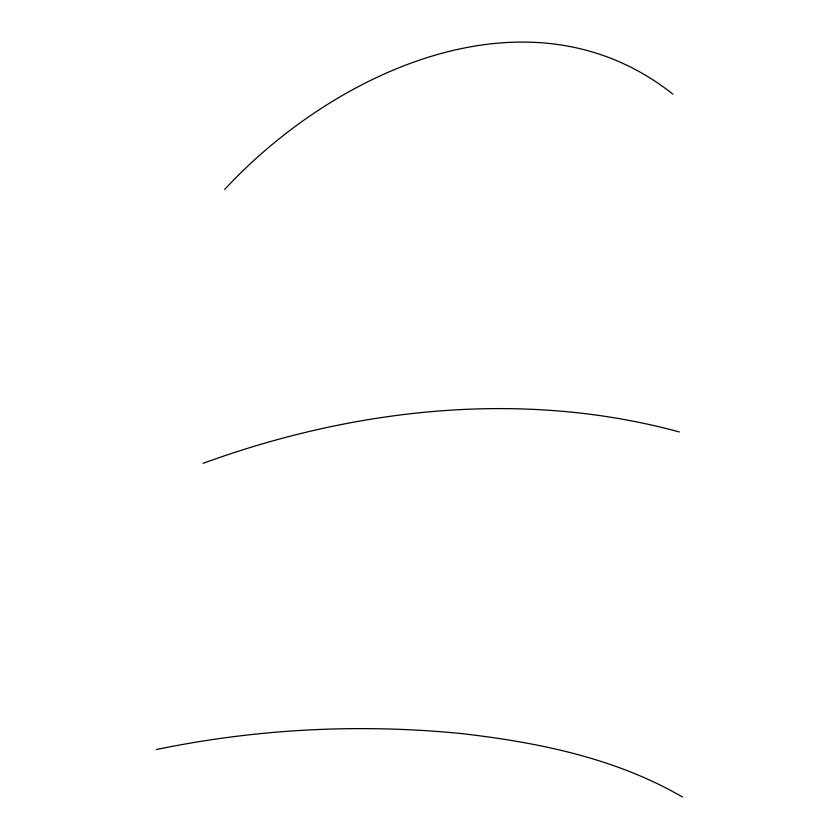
<?xml version="1.0" encoding="UTF-8"?>
<svg xmlns="http://www.w3.org/2000/svg" width="839" height="839" viewBox="0 0 839 839"><rect width="100%" height="100%" fill="white"/><g stroke="black" fill="none" stroke-linecap="round" stroke-linejoin="round"><path stroke-width="1.26" d="M224.653 189.467C333.618 71.755 529.21 -19.622 672.868 94.125M203.08 463.327C354.142 408.278 522.728 389.254 679.317 431.97M156.484 749.521C256.524 728.787 359.711 723.501 461.377 733.569C537.684 742.337 615.417 757.984 682.516 797.05"/></g></svg>
